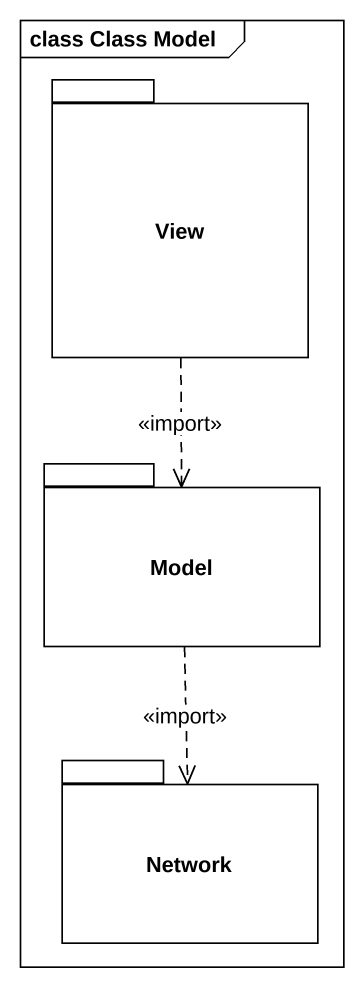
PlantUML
@startuml
mainframe class Class Model
package View {
}
package Model {
}
package "Network" as Network_ {
}
View ..> Model : <<import>>
Model ..> Network_ : <<import>>
@enduml
